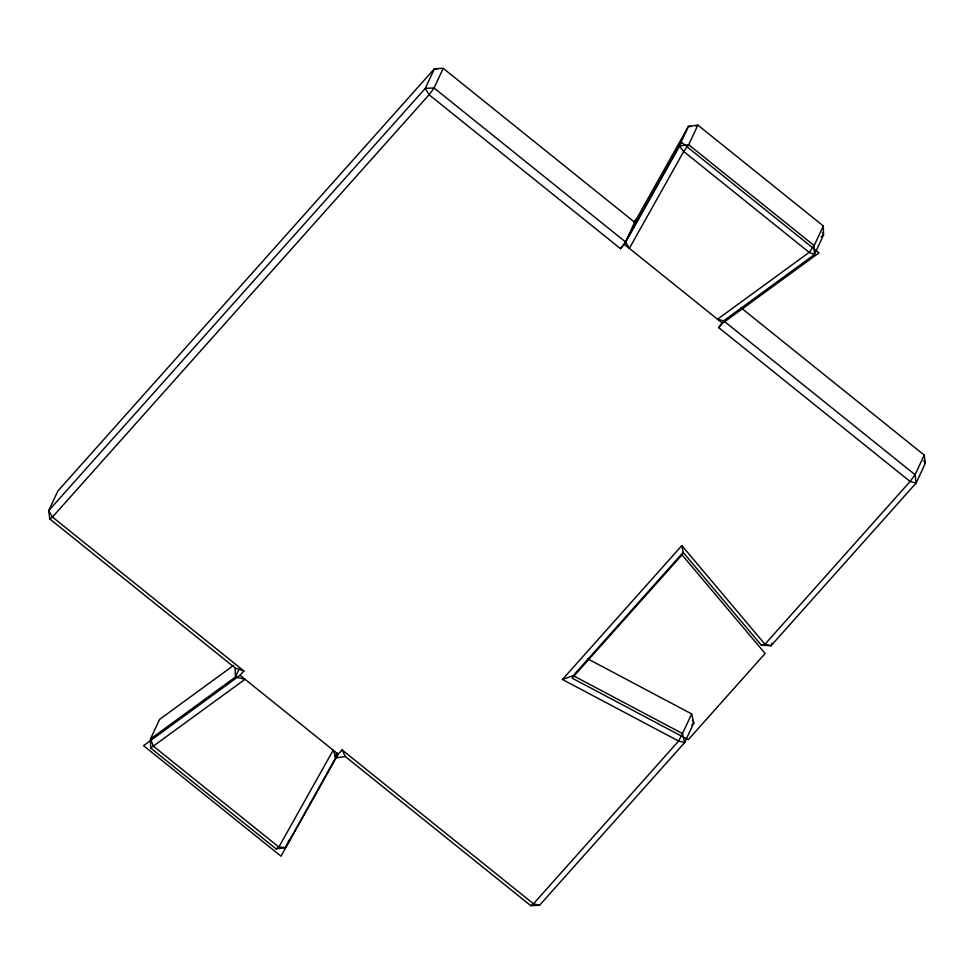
<?xml version="1.0" encoding="UTF-8"?>
<svg xmlns="http://www.w3.org/2000/svg" width="974" height="974" viewBox="0 0 974 974"><rect width="100%" height="100%" fill="white"/><g stroke="black" fill="none" stroke-linecap="round" stroke-linejoin="round"><path stroke-width="1.46" d="M443.219 68.338L434.465 68.704L425.309 88.342L429.071 94.746L620.499 248.662L625.491 241.893L634.646 222.255L443.219 68.338L434.063 87.977L429.071 94.746L52.462 517.048L49.771 518.911L235.197 668.006L243.89 670.964L240.042 675.274L143.555 745.67L280.987 856.17L338.209 754.205L342.057 749.895L533.472 903.799L539.535 905.296L684.661 742.553L693.817 722.915L691.662 713.93L587.736 658.838M239.08 669.175L235.416 677.027L150.471 739.01L150.678 748.032L276.141 848.902L285.552 847.624L337.759 753.913M289.217 839.758L285.552 847.624L278.844 847.051L153.381 746.181L150.471 739.01L159.626 719.372L233.65 665.352M634.646 222.255L688.448 126.376L697.859 125.098L823.322 225.968L814.154 245.606L809.175 252.376L717.497 319.253L723.658 320.823L915.073 474.728L916.144 482.994L771.006 645.738L761.327 645.178L683.151 552.404L681.849 545.598L562.448 679.475L678.61 741.056L684.661 742.553L682.494 733.568L691.662 713.93M772.224 643.108L771.006 645.738L764.955 644.24L761.327 645.178M741.08 307.833L924.229 455.089L915.073 474.728L910.093 481.497L764.955 644.24L681.849 545.598M924.229 455.089L925.3 463.356L916.144 482.994L910.093 481.497L718.666 327.581L723.658 320.823L814.374 254.628L823.529 234.99L823.322 225.968M334.715 756.688L336.943 752.732M696.057 126.328L697.859 125.098L688.703 144.736L683.711 151.494L629.35 248.37L625.491 241.893L679.292 146.015L688.448 126.376L691.138 126.608M620.499 248.662L624.346 244.352L681.569 142.374L819 252.875L722.513 323.271L718.666 327.581M633.867 221.95L635.791 219.795M562.448 679.475L573.248 675.652L683.151 552.404M691.808 725.18L693.817 722.915L692.319 720.358M821.082 236.779L823.529 234.99L822.567 232.603M150.678 748.032L245.046 679.292L235.416 677.027L235.197 668.006M276.141 848.902L278.844 847.051L333.205 750.175L335.933 757.845L345.344 756.554L530.781 905.662L539.535 905.296M530.781 905.662L533.472 903.799L678.61 741.056L682.494 733.568L573.248 675.652M436.888 69.3L434.465 68.704L57.856 491.006L48.7 510.644L49.771 518.911M625.491 241.893L434.063 87.977L425.309 88.342L48.7 510.644L52.462 517.048L243.89 670.964M624.346 244.352L722.513 323.271M240.042 675.274L338.209 754.205M923.79 460.787L925.3 463.356M342.057 749.895L345.344 756.554M682.007 554.863L572.103 678.099L688.265 739.692L765.126 653.505L682.007 554.863M688.703 144.736L679.292 146.015L683.711 151.494L809.175 252.376L814.374 254.628L814.154 245.606L688.703 144.736"/></g></svg>
